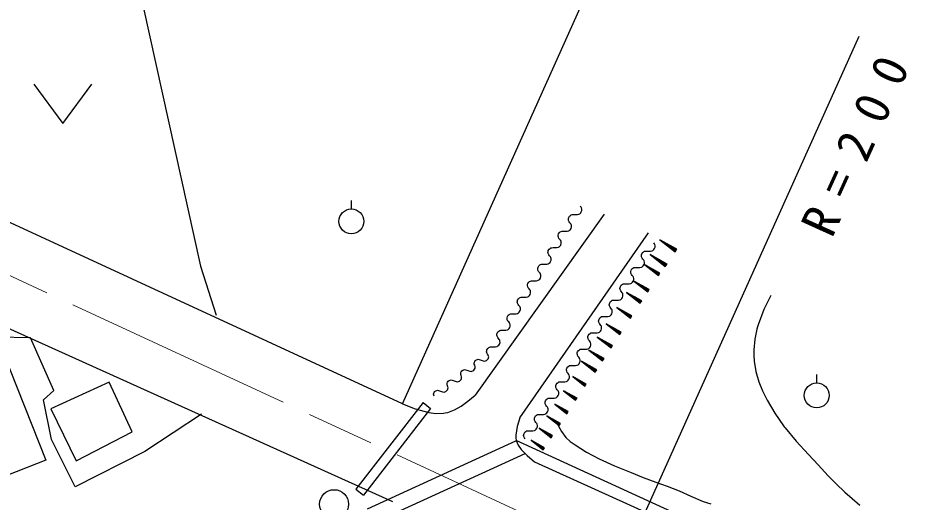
# Model space of a CAD drawing. Units: millimetres, scale not verified. Extents: x 40000 to 680000, y 20000 to 380000.
# Drawn here: x 312686 to 358803, y 288172 to 313287 of the extents above; entities that cross this region are included whole.
import ezdxf

# ---------------------------------------------------------------- set-up
doc = ezdxf.new("R2010")
doc.units = ezdxf.units.MM
doc.header["$LTSCALE"] = 1000
doc.linetypes.add('CHAIN', pattern=[18.5, 12, -1.5, 3.5, -1.5])
doc.layers.add('M-BGD', color=7, linetype='Continuous', lineweight=25)
doc.layers.add('M-BMK', color=2, linetype='CHAIN', lineweight=13)
doc.layers.add('M-STR-HTXT', color=7, linetype='Continuous')
doc.styles.add('ＭＳ ゴシック', font='')
doc.styles.get('ＭＳ ゴシック').set_extended_font_data('MS Gothic')

msp = doc.modelspace()

# ---------------------------------------------------------------- linework, layer by layer
at = {"layer": 'M-BGD'}
for p, q in [((332606, 293265), (343825, 318292)), ((332606, 293265), (287197, 314260)), ((319168, 313943), (322152, 300409)), ((344079, 285182), (356266, 312340)), ((313522, 309843), (315022, 307803)), ((315022, 307803), (316522, 309843)), ((332116, 288187), (291702, 306419)), ((329961, 303379), (329961, 303821)), ((341857, 303466), (341816, 303515)), ((341880, 303428), (341857, 303466)), ((343056, 303108), (336381, 293728)), ((341221, 302935), (341263, 303004)), ((341263, 303004), (341312, 303045)), ((341312, 303045), (341350, 303069)), ((341350, 303069), (341406, 303082)), ((341406, 303082), (341478, 303084)), ((341478, 303084), (341669, 303085)), ((341669, 303085), (341752, 303105)), ((341752, 303105), (341790, 303128)), ((341790, 303128), (341839, 303169)), ((341839, 303169), (341871, 303221)), ((341871, 303221), (341896, 303300)), ((341893, 303372), (341880, 303428)), ((341896, 303300), (341893, 303372)), ((341202, 302829), (341206, 302873)), ((341215, 302773), (341202, 302829)), ((341206, 302873), (341221, 302935)), ((341246, 302707), (341215, 302773)), ((341286, 302658), (341246, 302707)), ((341327, 302609), (341286, 302658)), ((341351, 302571), (341327, 302609)), ((341364, 302516), (341351, 302571)), ((338683, 292549), (345358, 302130)), ((340677, 302017), (340691, 302079)), ((340691, 302079), (340734, 302147)), ((340734, 302147), (340783, 302188)), ((340783, 302188), (340821, 302212)), ((340821, 302212), (340877, 302225)), ((340877, 302225), (340949, 302227)), ((340949, 302227), (341139, 302228)), ((341139, 302228), (341222, 302248)), ((341222, 302248), (341261, 302272)), ((341261, 302272), (341309, 302312)), ((341309, 302312), (341341, 302364)), ((341341, 302364), (341366, 302443)), ((341366, 302443), (341364, 302516)), ((340673, 301972), (340677, 302017)), ((340686, 301916), (340673, 301972)), ((340716, 301850), (340686, 301916)), ((340757, 301801), (340716, 301850)), ((340798, 301753), (340757, 301801)), ((340821, 301714), (340798, 301753)), ((340835, 301659), (340821, 301714)), ((340837, 301586), (340835, 301659)), ((345660, 301567), (345620, 301617)), ((346813, 301288), (345936, 301775)), ((345936, 301775), (346725, 301155)), ((346752, 301232), (346019, 301719)), ((346214, 301614), (346763, 301249)), ((340143, 301115), (340147, 301160)), ((340147, 301160), (340162, 301222)), ((340162, 301222), (340204, 301290)), ((340204, 301290), (340253, 301331)), ((340253, 301331), (340292, 301355)), ((340292, 301355), (340347, 301368)), ((340347, 301368), (340420, 301371)), ((340420, 301371), (340610, 301372)), ((340610, 301372), (340693, 301391)), ((340693, 301391), (340731, 301415)), ((340731, 301415), (340780, 301456)), ((340780, 301456), (340812, 301507)), ((340812, 301507), (340837, 301586)), ((345051, 301119), (345101, 301158)), ((345101, 301158), (345141, 301181)), ((345141, 301181), (345197, 301193)), ((345197, 301193), (345270, 301193)), ((345270, 301193), (345461, 301189)), ((345461, 301189), (345545, 301207)), ((345545, 301207), (345584, 301230)), ((345584, 301230), (345634, 301269)), ((345634, 301269), (345667, 301320)), ((345682, 301528), (345660, 301567)), ((345667, 301320), (345695, 301399)), ((345694, 301472), (345682, 301528)), ((345695, 301399), (345694, 301472)), ((346192, 301581), (346741, 301216)), ((346730, 301199), (346380, 301431)), ((346775, 301266), (346425, 301498)), ((346553, 301293), (346719, 301182)), ((346619, 301393), (346786, 301282)), ((346725, 301155), (346813, 301288)), ((340157, 301060), (340143, 301115)), ((340187, 300994), (340157, 301060)), ((340228, 300945), (340187, 300994)), ((340268, 300896), (340228, 300945)), ((340292, 300858), (340268, 300896)), ((340282, 300650), (340308, 300729)), ((340305, 300802), (340292, 300858)), ((340308, 300729), (340305, 300802)), ((344985, 300944), (344991, 300989)), ((344997, 300888), (344985, 300944)), ((344991, 300989), (345007, 301051)), ((345026, 300821), (344997, 300888)), ((345007, 301051), (345051, 301119)), ((345065, 300771), (345026, 300821)), ((345105, 300720), (345065, 300771)), ((345128, 300681), (345105, 300720)), ((346313, 300522), (345436, 301008)), ((345436, 301008), (346224, 300388)), ((346252, 300466), (345519, 300953)), ((345691, 300815), (346241, 300449)), ((345713, 300848), (346263, 300483)), ((346274, 300499), (345924, 300732)), ((322152, 300409), (322964, 297867)), ((339614, 300258), (339618, 300303)), ((339627, 300203), (339614, 300258)), ((339618, 300303), (339633, 300365)), ((339633, 300365), (339675, 300434)), ((339675, 300434), (339724, 300475)), ((339724, 300475), (339762, 300498)), ((339762, 300498), (339818, 300511)), ((339818, 300511), (339890, 300514)), ((339890, 300514), (340080, 300515)), ((340080, 300515), (340163, 300534)), ((340163, 300534), (340202, 300558)), ((340202, 300558), (340251, 300599)), ((340251, 300599), (340282, 300650)), ((344452, 300204), (344497, 300272)), ((344497, 300272), (344547, 300312)), ((344547, 300312), (344586, 300334)), ((344586, 300334), (344642, 300346)), ((344642, 300346), (344715, 300347)), ((344715, 300347), (344906, 300343)), ((344906, 300343), (344990, 300360)), ((344990, 300360), (345029, 300383)), ((345029, 300383), (345079, 300423)), ((345079, 300423), (345113, 300473)), ((345113, 300473), (345140, 300552)), ((345140, 300625), (345128, 300681)), ((345140, 300552), (345140, 300625)), ((345944, 300049), (345155, 300487)), ((345155, 300487), (345865, 299929)), ((345889, 299999), (345230, 300437)), ((345385, 300312), (345879, 299984)), ((345405, 300342), (345899, 300014)), ((345909, 300029), (345594, 300238)), ((346230, 300433), (345880, 300665)), ((346052, 300527), (346219, 300416)), ((346119, 300627), (346285, 300516)), ((346224, 300388), (346313, 300522)), ((339657, 300137), (339627, 300203)), ((339698, 300088), (339657, 300137)), ((339739, 300039), (339698, 300088)), ((339721, 299742), (339753, 299794)), ((339763, 300001), (339739, 300039)), ((339753, 299794), (339778, 299873)), ((339776, 299945), (339763, 300001)), ((339778, 299873), (339776, 299945)), ((344431, 300097), (344436, 300142)), ((344443, 300041), (344431, 300097)), ((344436, 300142), (344452, 300204)), ((344471, 299974), (344443, 300041)), ((344511, 299924), (344471, 299974)), ((344551, 299874), (344511, 299924)), ((344573, 299835), (344551, 299874)), ((344585, 299778), (344573, 299835)), ((344586, 299706), (344585, 299778)), ((345870, 299969), (345555, 300178)), ((345710, 300053), (345860, 299954)), ((345769, 300143), (345919, 300044)), ((345865, 299929), (345944, 300049)), ((339085, 299402), (339089, 299446)), ((339098, 299346), (339085, 299402)), ((339089, 299446), (339103, 299508)), ((339128, 299280), (339098, 299346)), ((339103, 299508), (339146, 299577)), ((339146, 299577), (339195, 299618)), ((339195, 299618), (339233, 299641)), ((339233, 299641), (339288, 299655)), ((339288, 299655), (339361, 299657)), ((339361, 299657), (339551, 299658)), ((339551, 299658), (339634, 299678)), ((339634, 299678), (339672, 299701)), ((339672, 299701), (339721, 299742)), ((343882, 299296), (343898, 299357)), ((343898, 299357), (343942, 299425)), ((343942, 299425), (343993, 299465)), ((343993, 299465), (344032, 299488)), ((344032, 299488), (344088, 299499)), ((344088, 299499), (344161, 299500)), ((344161, 299500), (344352, 299496)), ((344352, 299496), (344436, 299513)), ((344436, 299513), (344475, 299536)), ((344475, 299536), (344525, 299576)), ((344525, 299576), (344558, 299627)), ((344558, 299627), (344586, 299706)), ((345389, 299199), (344600, 299637)), ((344600, 299637), (345310, 299079)), ((345335, 299149), (344675, 299587)), ((344830, 299462), (345325, 299134)), ((344850, 299492), (345345, 299164)), ((345315, 299119), (345000, 299328)), ((345355, 299179), (345040, 299388)), ((339105, 298821), (339143, 298845)), ((339169, 299231), (339128, 299280)), ((339143, 298845), (339192, 298885)), ((339210, 299182), (339169, 299231)), ((339192, 298885), (339224, 298937)), ((339233, 299144), (339210, 299182)), ((339224, 298937), (339249, 299016)), ((339246, 299089), (339233, 299144)), ((339249, 299016), (339246, 299089)), ((343876, 299251), (343882, 299296)), ((343888, 299194), (343876, 299251)), ((343917, 299127), (343888, 299194)), ((343956, 299077), (343917, 299127)), ((343996, 299027), (343956, 299077)), ((344019, 298988), (343996, 299027)), ((344004, 298780), (344031, 298859)), ((344031, 298932), (344019, 298988)), ((344031, 298859), (344031, 298932)), ((345005, 298610), (344216, 299048)), ((344216, 299048), (344925, 298490)), ((344950, 298560), (344290, 298998)), ((344445, 298874), (344940, 298545)), ((344465, 298904), (344960, 298575)), ((345155, 299203), (345305, 299104)), ((345215, 299293), (345365, 299194)), ((345310, 299079), (345389, 299199)), ((351680, 298893), (351334, 298156)), ((338555, 298545), (338559, 298590)), ((338568, 298489), (338555, 298545)), ((338559, 298590), (338574, 298652)), ((338598, 298423), (338568, 298489)), ((338574, 298652), (338616, 298720)), ((338639, 298374), (338598, 298423)), ((338616, 298720), (338665, 298761)), ((338665, 298761), (338703, 298785)), ((338703, 298785), (338759, 298798)), ((338759, 298798), (338831, 298800)), ((338831, 298800), (339021, 298801)), ((339021, 298801), (339105, 298821)), ((343322, 298404), (343327, 298449)), ((343334, 298348), (343322, 298404)), ((343327, 298449), (343343, 298511)), ((343343, 298511), (343388, 298578)), ((343388, 298578), (343438, 298618)), ((343438, 298618), (343477, 298641)), ((343477, 298641), (343533, 298653)), ((343533, 298653), (343606, 298653)), ((343606, 298653), (343797, 298649)), ((343797, 298649), (343881, 298667)), ((343881, 298667), (343920, 298689)), ((343920, 298689), (343971, 298729)), ((343971, 298729), (344004, 298780)), ((344930, 298530), (344615, 298739)), ((344970, 298590), (344655, 298799)), ((344770, 298615), (344920, 298515)), ((344830, 298705), (344980, 298605)), ((344925, 298490), (345005, 298610)), ((338136, 297904), (338174, 297928)), ((338174, 297928), (338229, 297941)), ((338229, 297941), (338302, 297943)), ((338302, 297943), (338492, 297944)), ((338492, 297944), (338575, 297964)), ((338575, 297964), (338614, 297988)), ((338614, 297988), (338662, 298029)), ((338680, 298325), (338639, 298374)), ((338662, 298029), (338694, 298080)), ((338704, 298287), (338680, 298325)), ((338694, 298080), (338719, 298159)), ((338717, 298232), (338704, 298287)), ((338719, 298159), (338717, 298232)), ((343362, 298281), (343334, 298348)), ((343402, 298230), (343362, 298281)), ((343442, 298180), (343402, 298230)), ((343416, 297883), (343449, 297933)), ((343464, 298141), (343442, 298180)), ((343449, 297933), (343477, 298012)), ((343476, 298085), (343464, 298141)), ((343477, 298012), (343476, 298085)), ((344494, 297827), (343704, 298265)), ((343704, 298265), (344414, 297707)), ((344439, 297777), (343779, 298215)), ((343934, 298091), (344429, 297762)), ((343954, 298121), (344449, 297792)), ((344419, 297747), (344104, 297956)), ((344459, 297807), (344144, 298016)), ((344319, 297922), (344469, 297822)), ((351334, 298156), (351031, 297364)), ((338026, 297688), (338030, 297733)), ((338039, 297633), (338026, 297688)), ((338030, 297733), (338044, 297795)), ((338069, 297567), (338039, 297633)), ((338044, 297795), (338087, 297863)), ((338110, 297518), (338069, 297567)), ((338087, 297863), (338136, 297904)), ((338151, 297469), (338110, 297518)), ((338174, 297430), (338151, 297469)), ((342768, 297557), (342773, 297602)), ((342779, 297501), (342768, 297557)), ((342773, 297602), (342789, 297664)), ((342808, 297434), (342779, 297501)), ((342789, 297664), (342833, 297732)), ((342833, 297732), (342884, 297771)), ((342884, 297771), (342923, 297794)), ((342923, 297794), (342979, 297806)), ((342979, 297806), (343052, 297807)), ((343052, 297807), (343243, 297803)), ((343243, 297803), (343327, 297820)), ((343327, 297820), (343366, 297843)), ((343366, 297843), (343416, 297883)), ((344259, 297832), (344409, 297732)), ((344414, 297707), (344494, 297827)), ((337515, 296938), (337557, 297007)), ((337557, 297007), (337606, 297047)), ((337606, 297047), (337645, 297071)), ((337645, 297071), (337700, 297084)), ((337700, 297084), (337773, 297087)), ((337773, 297087), (337963, 297088)), ((337963, 297088), (338046, 297107)), ((338046, 297107), (338084, 297131)), ((338084, 297131), (338133, 297172)), ((338133, 297172), (338165, 297223)), ((338165, 297223), (338190, 297302)), ((338188, 297375), (338174, 297430)), ((338190, 297302), (338188, 297375)), ((342848, 297384), (342808, 297434)), ((342811, 296996), (342862, 297036)), ((342887, 297334), (342848, 297384)), ((342862, 297036), (342895, 297087)), ((342910, 297295), (342887, 297334)), ((342895, 297087), (342922, 297165)), ((342922, 297238), (342910, 297295)), ((342922, 297165), (342922, 297238)), ((343943, 296983), (343153, 297421)), ((343153, 297421), (343863, 296863)), ((343888, 296933), (343228, 297371)), ((343383, 297247), (343878, 296918)), ((343403, 297277), (343898, 296948)), ((343868, 296903), (343553, 297112)), ((343908, 296963), (343593, 297172)), ((343768, 297078), (343918, 296978)), ((350969, 297151), (350860, 296634)), ((350999, 297258), (350969, 297151)), ((351031, 297364), (350999, 297258)), ((313351, 296687), (308697, 296797)), ((314557, 293963), (313351, 296687)), ((337496, 296831), (337500, 296876)), ((337509, 296776), (337496, 296831)), ((337500, 296876), (337515, 296938)), ((337540, 296710), (337509, 296776)), ((337580, 296661), (337540, 296710)), ((337621, 296612), (337580, 296661)), ((337645, 296574), (337621, 296612)), ((337658, 296518), (337645, 296574)), ((342213, 296711), (342218, 296755)), ((342225, 296654), (342213, 296711)), ((342218, 296755), (342235, 296817)), ((342253, 296587), (342225, 296654)), ((342235, 296817), (342279, 296885)), ((342293, 296537), (342253, 296587)), ((342279, 296885), (342329, 296925)), ((342333, 296487), (342293, 296537)), ((342329, 296925), (342368, 296948)), ((342368, 296948), (342424, 296959)), ((342424, 296959), (342497, 296960)), ((342497, 296960), (342688, 296956)), ((342688, 296956), (342772, 296973)), ((343490, 296289), (342700, 296727)), ((342700, 296727), (343410, 296169)), ((342772, 296973), (342811, 296996)), ((343435, 296239), (342775, 296677)), ((342930, 296553), (343425, 296224)), ((342950, 296583), (343445, 296254)), ((343708, 296988), (343858, 296888)), ((343863, 296863), (343943, 296983)), ((350860, 296634), (350806, 296074)), ((336971, 296019), (336986, 296081)), ((336986, 296081), (337028, 296150)), ((337028, 296150), (337077, 296191)), ((337077, 296191), (337115, 296214)), ((337115, 296214), (337171, 296227)), ((337171, 296227), (337243, 296230)), ((337243, 296230), (337433, 296231)), ((337433, 296231), (337516, 296251)), ((337516, 296251), (337555, 296274)), ((337555, 296274), (337604, 296315)), ((337604, 296315), (337635, 296366)), ((337635, 296366), (337661, 296446)), ((337661, 296446), (337658, 296518)), ((341724, 296038), (341775, 296078)), ((341775, 296078), (341814, 296101)), ((341814, 296101), (341870, 296113)), ((341870, 296113), (341943, 296113)), ((341943, 296113), (342134, 296109)), ((342134, 296109), (342218, 296127)), ((342218, 296127), (342257, 296149)), ((342257, 296149), (342307, 296189)), ((342307, 296189), (342340, 296240)), ((342356, 296448), (342333, 296487)), ((342340, 296240), (342368, 296319)), ((342367, 296392), (342356, 296448)), ((342368, 296319), (342367, 296392)), ((343415, 296209), (343100, 296418)), ((343455, 296269), (343140, 296478)), ((343255, 296294), (343405, 296194)), ((343315, 296384), (343465, 296284)), ((343410, 296169), (343490, 296289)), ((311931, 295940), (314134, 290344)), ((336967, 295974), (336971, 296019)), ((336980, 295919), (336967, 295974)), ((337010, 295853), (336980, 295919)), ((337051, 295804), (337010, 295853)), ((337049, 295603), (337070, 295663)), ((337069, 295751), (337051, 295804)), ((337077, 295712), (337069, 295751)), ((337070, 295663), (337077, 295712)), ((341659, 295864), (341664, 295909)), ((341670, 295808), (341659, 295864)), ((341664, 295909), (341680, 295971)), ((341699, 295741), (341670, 295808)), ((341680, 295971), (341724, 296038)), ((341739, 295690), (341699, 295741)), ((341778, 295640), (341739, 295690)), ((341801, 295601), (341778, 295640)), ((343054, 295623), (342265, 296061)), ((342265, 296061), (342975, 295503)), ((343000, 295573), (342340, 296011)), ((342495, 295886), (342990, 295558)), ((342515, 295916), (343010, 295588)), ((342980, 295543), (342665, 295752)), ((343020, 295603), (342705, 295812)), ((342820, 295627), (342970, 295528)), ((342880, 295717), (343030, 295618)), ((342975, 295503), (343054, 295623)), ((350806, 296074), (350806, 295777)), ((350806, 295777), (350827, 295481)), ((336327, 295385), (336334, 295435)), ((336331, 295322), (336327, 295385)), ((336349, 295269), (336331, 295322)), ((336334, 295435), (336351, 295470)), ((336367, 295216), (336349, 295269)), ((336351, 295470), (336382, 295516)), ((336375, 295177), (336367, 295216)), ((336368, 295128), (336375, 295177)), ((336382, 295516), (336439, 295559)), ((336439, 295559), (336491, 295577)), ((336491, 295577), (336530, 295585)), ((336530, 295585), (336580, 295578)), ((336580, 295578), (336640, 295557)), ((336640, 295557), (336796, 295498)), ((336796, 295498), (336870, 295488)), ((336870, 295488), (336909, 295496)), ((336909, 295496), (336962, 295514)), ((336962, 295514), (337004, 295546)), ((337004, 295546), (337049, 295603)), ((341126, 295124), (341170, 295192)), ((341170, 295192), (341220, 295231)), ((341220, 295231), (341259, 295254)), ((341259, 295254), (341315, 295266)), ((341315, 295266), (341388, 295266)), ((341388, 295266), (341579, 295262)), ((341579, 295262), (341663, 295280)), ((341663, 295280), (341702, 295303)), ((341702, 295303), (341753, 295342)), ((341753, 295342), (341786, 295393)), ((341786, 295393), (341813, 295472)), ((341813, 295545), (341801, 295601)), ((341813, 295472), (341813, 295545)), ((342674, 295040), (341884, 295477)), ((341884, 295477), (342594, 294920)), ((342619, 294989), (341959, 295428)), ((342114, 295303), (342609, 294975)), ((342134, 295333), (342629, 295004)), ((342599, 294960), (342284, 295169)), ((342639, 295019), (342324, 295229)), ((350827, 295481), (350920, 294945)), ((335625, 294850), (335632, 294900)), ((335629, 294787), (335625, 294850)), ((335647, 294734), (335629, 294787)), ((335632, 294900), (335649, 294935)), ((335665, 294681), (335647, 294734)), ((335649, 294935), (335680, 294981)), ((335680, 294981), (335737, 295024)), ((335737, 295024), (335789, 295042)), ((335789, 295042), (335828, 295049)), ((335828, 295049), (335878, 295043)), ((335878, 295043), (335938, 295022)), ((335938, 295022), (336094, 294963)), ((336094, 294963), (336168, 294953)), ((336168, 294953), (336207, 294961)), ((336207, 294961), (336260, 294979)), ((336260, 294979), (336302, 295011)), ((336302, 295011), (336347, 295068)), ((336347, 295068), (336368, 295128)), ((341104, 295017), (341109, 295062)), ((341116, 294961), (341104, 295017)), ((341109, 295062), (341126, 295124)), ((341144, 294894), (341116, 294961)), ((341184, 294844), (341144, 294894)), ((341224, 294794), (341184, 294844)), ((341247, 294754), (341224, 294794)), ((341258, 294698), (341247, 294754)), ((341259, 294625), (341258, 294698)), ((342439, 295044), (342589, 294945)), ((342499, 295134), (342649, 295034)), ((342594, 294920), (342674, 295040)), ((350920, 294945), (351074, 294420)), ((354068, 294353), (354068, 294795)), ((317422, 294401), (314389, 293016)), ((318611, 291813), (317422, 294401)), ((334923, 294315), (334930, 294364)), ((334927, 294251), (334923, 294315)), ((334945, 294199), (334927, 294251)), ((334930, 294364), (334947, 294400)), ((334947, 294400), (334978, 294446)), ((334978, 294446), (335035, 294489)), ((335035, 294489), (335087, 294507)), ((335087, 294507), (335126, 294514)), ((335126, 294514), (335176, 294508)), ((335176, 294508), (335236, 294487)), ((335236, 294487), (335392, 294428)), ((335392, 294428), (335466, 294418)), ((335466, 294418), (335505, 294425)), ((335505, 294425), (335557, 294443)), ((335557, 294443), (335600, 294476)), ((335600, 294476), (335645, 294532)), ((335645, 294532), (335666, 294593)), ((335672, 294642), (335665, 294681)), ((335666, 294593), (335672, 294642)), ((340555, 294215), (340571, 294277)), ((340571, 294277), (340616, 294345)), ((340616, 294345), (340666, 294385)), ((340666, 294385), (340705, 294407)), ((340705, 294407), (340761, 294419)), ((340761, 294419), (340834, 294420)), ((340834, 294420), (341025, 294416)), ((341025, 294416), (341109, 294433)), ((341109, 294433), (341148, 294456)), ((341148, 294456), (341198, 294496)), ((341198, 294496), (341231, 294547)), ((341231, 294547), (341259, 294625)), ((342127, 294294), (341426, 294684)), ((341426, 294684), (342057, 294188)), ((342079, 294250), (341492, 294639)), ((341630, 294529), (342070, 294237)), ((341648, 294555), (342087, 294263)), ((342061, 294223), (341781, 294409)), ((342096, 294277), (341816, 294462)), ((341919, 294298), (342052, 294210)), ((341972, 294378), (342105, 294290)), ((342057, 294188), (342127, 294294)), ((351074, 294420), (351262, 293950)), ((314011, 293472), (314557, 293963)), ((334221, 293780), (334228, 293829)), ((334225, 293716), (334221, 293780)), ((334228, 293829), (334245, 293865)), ((334245, 293865), (334276, 293911)), ((334276, 293911), (334332, 293954)), ((334332, 293954), (334385, 293972)), ((334385, 293972), (334424, 293979)), ((334424, 293979), (334474, 293972)), ((334474, 293972), (334534, 293952)), ((334534, 293952), (334690, 293893)), ((334690, 293893), (334764, 293883)), ((334764, 293883), (334803, 293890)), ((334803, 293890), (334855, 293908)), ((334855, 293908), (334898, 293940)), ((334898, 293940), (334943, 293997)), ((334943, 293997), (334964, 294057)), ((334963, 294146), (334945, 294199)), ((334970, 294107), (334963, 294146)), ((334964, 294057), (334970, 294107)), ((340550, 294170), (340555, 294215)), ((340561, 294114), (340550, 294170)), ((340590, 294047), (340561, 294114)), ((340630, 293997), (340590, 294047)), ((340669, 293947), (340630, 293997)), ((340692, 293908), (340669, 293947)), ((340677, 293700), (340704, 293779)), ((340704, 293852), (340692, 293908)), ((340704, 293779), (340704, 293852)), ((341649, 293561), (340947, 293951)), ((340947, 293951), (341578, 293455)), ((341600, 293517), (341014, 293906)), ((341151, 293796), (341591, 293503)), ((341169, 293822), (341609, 293530)), ((351262, 293950), (351502, 293456)), ((314429, 291416), (314011, 293472)), ((333673, 293340), (330196, 288847)), ((333673, 293340), (334068, 293035)), ((334243, 293663), (334225, 293716)), ((335642, 293158), (336001, 293419)), ((336001, 293419), (336381, 293728)), ((339995, 293324), (340000, 293369)), ((340007, 293268), (339995, 293324)), ((340000, 293369), (340017, 293431)), ((340017, 293431), (340061, 293498)), ((340061, 293498), (340111, 293538)), ((340111, 293538), (340150, 293561)), ((340150, 293561), (340206, 293573)), ((340206, 293573), (340279, 293573)), ((340279, 293573), (340470, 293569)), ((340470, 293569), (340554, 293587)), ((340554, 293587), (340593, 293609)), ((340593, 293609), (340644, 293649)), ((340644, 293649), (340677, 293700)), ((341582, 293490), (341302, 293676)), ((341618, 293543), (341338, 293729)), ((341440, 293565), (341573, 293477)), ((341493, 293645), (341627, 293557)), ((341578, 293455), (341649, 293561)), ((351502, 293456), (351891, 292793)), ((314389, 293016), (315708, 290309)), ((334068, 293035), (330592, 288541)), ((332606, 293265), (333274, 293019)), ((333274, 293019), (333977, 292826)), ((334952, 292831), (335303, 292963)), ((335303, 292963), (335642, 293158)), ((340035, 293201), (340007, 293268)), ((340075, 293150), (340035, 293201)), ((340115, 293100), (340075, 293150)), ((340089, 292802), (340123, 292853)), ((340138, 293061), (340115, 293100)), ((340123, 292853), (340150, 292932)), ((340149, 293005), (340138, 293061)), ((340150, 292932), (340149, 293005)), ((341196, 292867), (340494, 293257)), ((340494, 293257), (341125, 292761)), ((341147, 292823), (340560, 293212)), ((340698, 293102), (341138, 292810)), ((340716, 293128), (341156, 292836)), ((341129, 292796), (340849, 292982)), ((341165, 292850), (340885, 293035)), ((340987, 292871), (341120, 292783)), ((341040, 292951), (341173, 292863)), ((341125, 292761), (341196, 292867)), ((322198, 292744), (319269, 290797)), ((333977, 292826), (334341, 292779)), ((334341, 292779), (334738, 292790)), ((334738, 292790), (334824, 292803)), ((334824, 292803), (334952, 292831)), ((338683, 292549), (338548, 292090)), ((339441, 292477), (339446, 292522)), ((339452, 292421), (339441, 292477)), ((339446, 292522), (339462, 292584)), ((339481, 292354), (339452, 292421)), ((339462, 292584), (339507, 292652)), ((339507, 292652), (339557, 292691)), ((339557, 292691), (339596, 292714)), ((339596, 292714), (339652, 292726)), ((339652, 292726), (339725, 292726)), ((339725, 292726), (339916, 292722)), ((339916, 292722), (340000, 292740)), ((340000, 292740), (340039, 292763)), ((340039, 292763), (340089, 292802)), ((340797, 292256), (340095, 292646)), ((340095, 292646), (340726, 292150)), ((340748, 292212), (340162, 292601)), ((340299, 292491), (340739, 292199)), ((340317, 292517), (340757, 292225)), ((340766, 292239), (340486, 292425)), ((351891, 292793), (352346, 292140)), ((338548, 292090), (338479, 291650)), ((339521, 292304), (339481, 292354)), ((339485, 291916), (339535, 291956)), ((339560, 292254), (339521, 292304)), ((339535, 291956), (339568, 292007)), ((339583, 292214), (339560, 292254)), ((339568, 292007), (339595, 292085)), ((339595, 292158), (339583, 292214)), ((339595, 292085), (339595, 292158)), ((340383, 291624), (339682, 292013)), ((339682, 292013), (340313, 291517)), ((340335, 291579), (339748, 291969)), ((340730, 292185), (340450, 292371)), ((340588, 292260), (340721, 292172)), ((340641, 292340), (340775, 292252)), ((340673, 292152), (340847, 291832)), ((340726, 292150), (340797, 292256)), ((352346, 292140), (352386, 292087)), ((352386, 292087), (352426, 292034)), ((352426, 292034), (353006, 291343)), ((315708, 290309), (318611, 291813)), ((338479, 291650), (338482, 291518)), ((338482, 291518), (338505, 291370)), ((338886, 291630), (338891, 291675)), ((338898, 291574), (338886, 291630)), ((338891, 291675), (338908, 291737)), ((338927, 291507), (338898, 291574)), ((338908, 291737), (338952, 291805)), ((338966, 291457), (338927, 291507)), ((338952, 291805), (339002, 291845)), ((339002, 291845), (339041, 291867)), ((339041, 291867), (339098, 291879)), ((339098, 291879), (339170, 291880)), ((339170, 291880), (339361, 291876)), ((339361, 291876), (339445, 291893)), ((339445, 291893), (339485, 291916)), ((339886, 291858), (340326, 291566)), ((339904, 291885), (340344, 291592)), ((340317, 291552), (340037, 291738)), ((340352, 291606), (340073, 291792)), ((340175, 291628), (340308, 291539)), ((340228, 291708), (340361, 291619)), ((340313, 291517), (340383, 291624)), ((340847, 291832), (341064, 291530)), ((341064, 291530), (341287, 291325)), ((315648, 288978), (314429, 291416)), ((338463, 291344), (330788, 287820)), ((353622, 284448), (338505, 291370)), ((338505, 291370), (338599, 291128)), ((338599, 291128), (338753, 290903)), ((339974, 290996), (339272, 291385)), ((339272, 291385), (339903, 290889)), ((339925, 290952), (339339, 291341)), ((339476, 291230), (339916, 290938)), ((339494, 291257), (339934, 290965)), ((339907, 290925), (339627, 291111)), ((339943, 290978), (339663, 291164)), ((339818, 291080), (339952, 290992)), ((341287, 291325), (341547, 291139)), ((341547, 291139), (342147, 290768)), ((353006, 291343), (353634, 290648)), ((319269, 290797), (315648, 288978)), ((338948, 290687), (331287, 287169)), ((338753, 290903), (339062, 290588)), ((339062, 290588), (339448, 290267)), ((339765, 291000), (339898, 290912)), ((339903, 290889), (339974, 290996)), ((342147, 290768), (342790, 290426)), ((353634, 290648), (354138, 290107)), ((314134, 290344), (311337, 289260)), ((339448, 290267), (353438, 283934)), ((342790, 290426), (343598, 290063)), ((354138, 290107), (354665, 289547)), ((343598, 290063), (344447, 289712)), ((344447, 289712), (345078, 289459)), ((345078, 289459), (345737, 289206)), ((345737, 289206), (346326, 288999)), ((354665, 289547), (355077, 289122)), ((330196, 288847), (330592, 288541)), ((346326, 288999), (346933, 288768)), ((346933, 288768), (347540, 288490)), ((355077, 289122), (355518, 288694)), ((347540, 288490), (348176, 288216)), ((355518, 288694), (355897, 288359)), ((355897, 288359), (356300, 288019)), ((348176, 288216), (348583, 288080))]:
    msp.add_line(p, q, dxfattribs=at)
for centre, radius in [((329961, 302733), 646), ((354068, 293707), 646), ((329067, 288072), 750)]:
    msp.add_circle(centre, radius, dxfattribs=at)
at = {"layer": 'M-BMK'}
msp.add_line((298756, 306179), (344079, 285182), dxfattribs=at)

# ---------------------------------------------------------------- texts
at = {"layer": 'M-STR-HTXT', "insert": (354881, 301794), "char_height": 1833, "attachment_point": 7, "rotation": 65.6, "style": 'ＭＳ ゴシック'}
msp.add_mtext('\\T1.72;R=200', dxfattribs=at)

doc.saveas('drawing.dxf')
